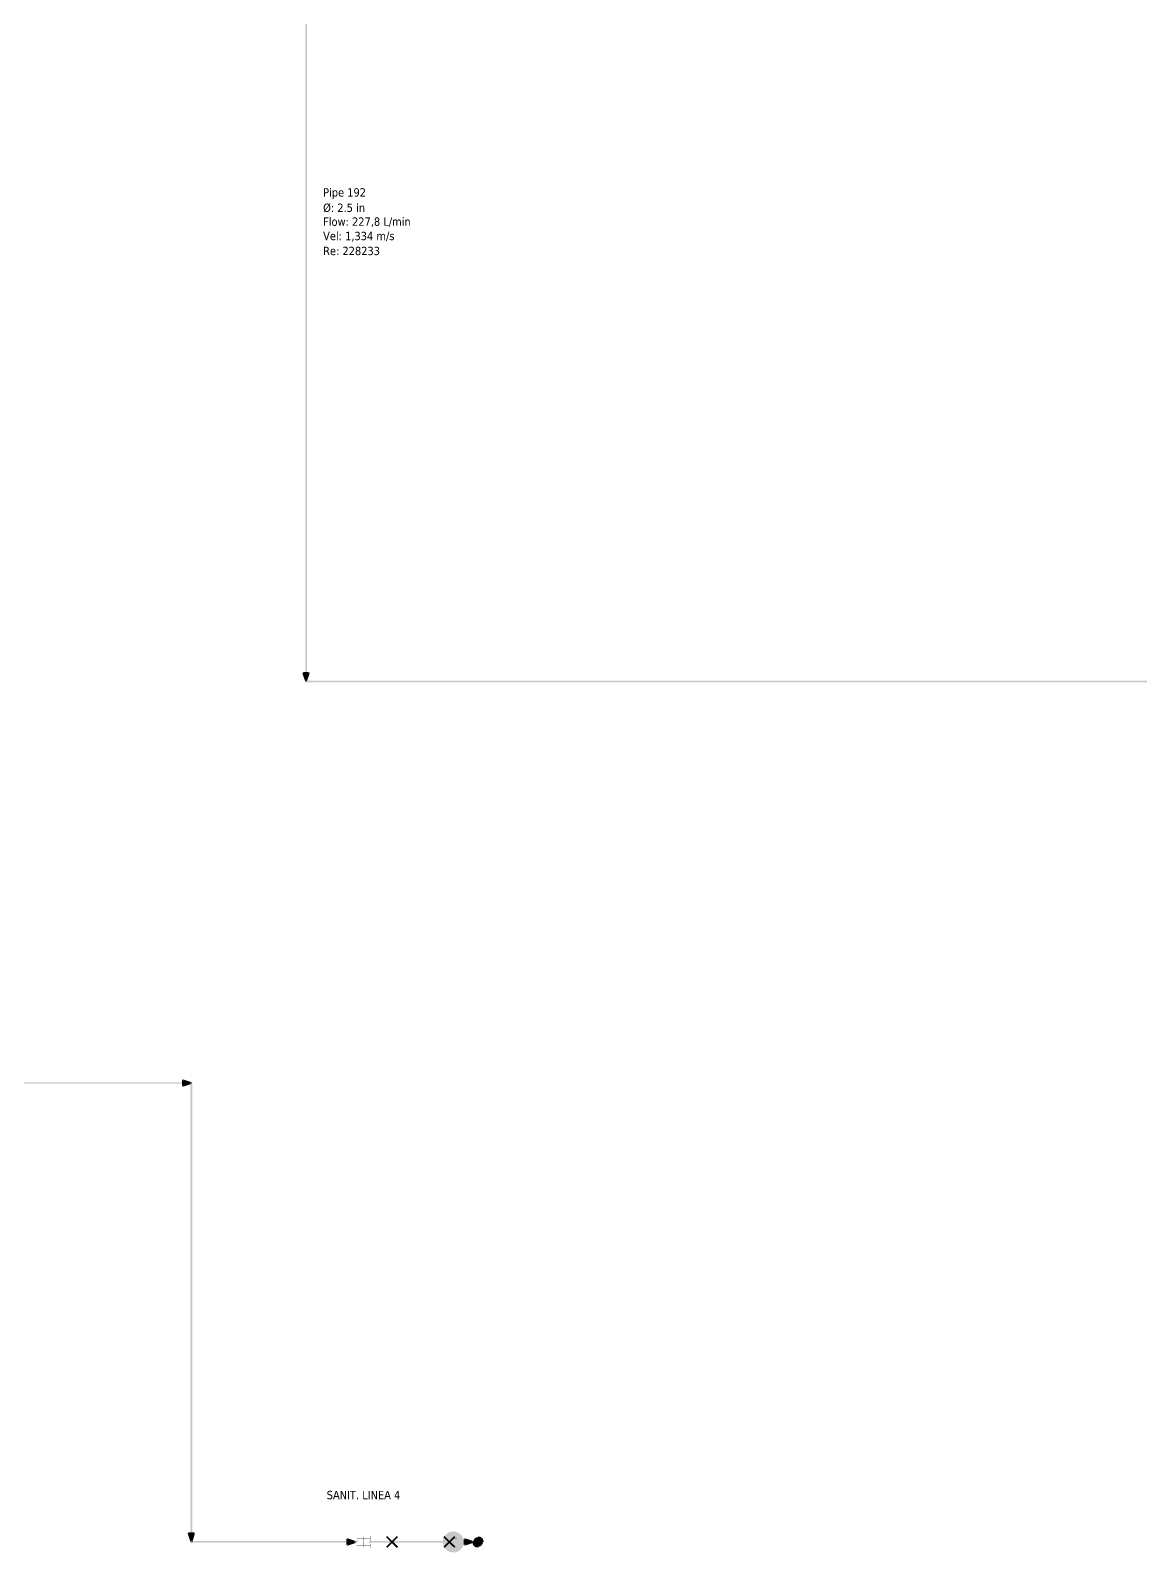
# Model space of a CAD drawing. Header units: inches. Extents: x 0.44 to 8.19, y 2.8 to 6.21.
# Drawn here: x 4.874 to 5.956, y 3.049 to 4.533 of the extents above; entities that cross this region are included whole.
import ezdxf

# ---------------------------------------------------------------- set-up
doc = ezdxf.new("R2010")
doc.units = ezdxf.units.IN
doc.header["$MEASUREMENT"] = 0
for name, color, linetype in [('PDF2_Geometry', 7, 'Continuous'), ('PDF2_Solid Fills', 7, 'Continuous'), ('PDF2_Text', 7, 'Continuous')]:
    doc.layers.add(name, color=color, linetype=linetype)
doc.styles.add('PDF Tahoma', font='tahoma.ttf')

msp = doc.modelspace()

# ---------------------------------------------------------------- hatches: boundary and pattern name
at = {"layer": 'PDF2_Solid Fills', "true_color": 0x0089ff, "transparency": 33554687}
for points in [[(5.1434, 5.2358), (5.1434, 3.9057), (5.1417, 3.9057), (5.1417, 5.2367), (5.1434, 5.2367)], [(5.1425, 3.8989), (6.0775, 3.8989), (6.0775, 3.8973), (5.1417, 3.8973), (5.1417, 3.8989)]]:
    msp.add_hatch(color=150, dxfattribs=at).paths.add_polyline_path(points)
at = {"layer": 'PDF2_Solid Fills', "transparency": 33554687}
h = msp.add_hatch(color=256, dxfattribs=at)
h.paths.add_polyline_path([(5.1461, 3.9062), (5.1433, 3.8978), (5.1418, 3.8978), (5.1389, 3.9062), (5.1398, 3.9073), (5.1453, 3.9073)], flags=0)
h.paths.add_polyline_path([(5.1453, 3.9057), (5.1398, 3.9057), (5.1398, 3.9065), (5.1405, 3.9067), (5.1433, 3.8984), (5.1425, 3.8981), (5.1418, 3.8984), (5.1445, 3.9067), (5.1453, 3.9065)], flags=0)
for color, points in [(3, [(4.7556, 3.5074), (5.0231, 3.5074), (5.0231, 3.5058), (4.7548, 3.5058), (4.7548, 3.5074)]), (3, [(5.0315, 3.5066), (5.0315, 3.0667), (5.0298, 3.0667), (5.0298, 3.5074), (5.0315, 3.5074)]), (3, [(5.0307, 3.0599), (5.1834, 3.0599), (5.1834, 3.0583), (5.0298, 3.0583), (5.0298, 3.0599)]), (256, [(5.1929, 3.06), (5.1911, 3.0581), (5.191, 3.0581), (5.1909, 3.0582), (5.191, 3.0583), (5.1929, 3.0602), (5.193, 3.0601)]), (256, [(5.1911, 3.0582), (5.1921, 3.0572), (5.1919, 3.0571), (5.1909, 3.0582), (5.191, 3.0583)]), (256, [(5.192, 3.0647), (5.192, 3.0628), (5.1918, 3.0628), (5.1918, 3.0648), (5.192, 3.0648)]), (256, [(5.192, 3.0628), (5.192, 3.0609), (5.1918, 3.0609), (5.1918, 3.0629), (5.192, 3.0629)]), (256, [(5.205, 3.0628), (5.1918, 3.0628), (5.1918, 3.0629), (5.2051, 3.0629), (5.2051, 3.0628)]), (256, [(5.192, 3.061), (5.193, 3.0601), (5.1929, 3.0599), (5.1918, 3.061), (5.1919, 3.0611)]), (256, [(5.192, 3.0572), (5.192, 3.0553), (5.1918, 3.0553), (5.1918, 3.0573), (5.192, 3.0573)]), (256, [(5.1984, 3.0545), (5.1984, 3.0639), (5.1986, 3.0639), (5.1986, 3.0544), (5.1984, 3.0544)]), (256, [(5.204, 3.0582), (5.2059, 3.0602), (5.2061, 3.0601), (5.204, 3.0581), (5.2039, 3.0582)]), (256, [(5.2049, 3.0572), (5.2039, 3.0582), (5.204, 3.0583), (5.2051, 3.0572), (5.205, 3.0571)]), (256, [(5.2051, 3.0647), (5.2051, 3.0628), (5.2049, 3.0628), (5.2049, 3.0648), (5.2051, 3.0648)]), (256, [(5.2049, 3.061), (5.2049, 3.0629), (5.2051, 3.0629), (5.2051, 3.0609), (5.2049, 3.0609)]), (256, [(5.2059, 3.06), (5.2049, 3.0609), (5.2049, 3.061), (5.205, 3.0611), (5.2061, 3.0601), (5.2059, 3.0599)]), (256, [(5.2049, 3.0554), (5.2049, 3.0573), (5.2051, 3.0573), (5.2051, 3.0553), (5.2049, 3.0553)]), (1, [(5.2224, 3.0643), (5.2276, 3.0591), (5.2265, 3.0579), (5.2206, 3.0638), (5.2218, 3.0649)]), (1, [(5.2212, 3.0551), (5.2259, 3.0597), (5.2265, 3.0603), (5.2276, 3.0591), (5.2271, 3.0585), (5.2218, 3.0533), (5.2206, 3.0545)]), (1, [(5.2317, 3.0632), (5.2271, 3.0585), (5.2265, 3.0579), (5.2253, 3.0591), (5.2259, 3.0597), (5.2311, 3.0649), (5.2323, 3.0638)]), (1, [(5.2305, 3.0539), (5.2253, 3.0591), (5.2265, 3.0603), (5.2323, 3.0545), (5.2311, 3.0533)]), (1, [(5.2783, 3.0643), (5.2835, 3.0591), (5.2824, 3.0579), (5.2765, 3.0638), (5.2777, 3.0649)]), (1, [(5.2771, 3.0551), (5.2818, 3.0597), (5.2824, 3.0603), (5.2835, 3.0591), (5.283, 3.0585), (5.2777, 3.0533), (5.2765, 3.0545)]), (1, [(5.2876, 3.0632), (5.283, 3.0585), (5.2824, 3.0579), (5.2812, 3.0591), (5.2818, 3.0597), (5.2871, 3.0649), (5.2882, 3.0638)]), (1, [(5.2865, 3.0539), (5.2812, 3.0591), (5.2824, 3.0603), (5.2882, 3.0545), (5.2871, 3.0533)]), (256, [(5.1919, 3.0554), (5.2051, 3.0554), (5.2051, 3.0553), (5.1918, 3.0553), (5.1918, 3.0554)]), (256, [(5.192, 3.0554), (5.192, 3.0534), (5.1918, 3.0534), (5.1918, 3.0554), (5.192, 3.0554)]), (256, [(5.1985, 3.0545), (5.2013, 3.0545), (5.2013, 3.0544), (5.1984, 3.0544), (5.1984, 3.0545)]), (256, [(5.2051, 3.0554), (5.2051, 3.0534), (5.2049, 3.0534), (5.2049, 3.0554), (5.2051, 3.0554)])]:
    msp.add_hatch(color=color, dxfattribs=at).paths.add_polyline_path(points)
h = msp.add_hatch(color=256, dxfattribs=at)
h.paths.add_polyline_path([(5.0226, 3.5101), (5.0309, 3.5074), (5.0309, 3.5058), (5.0226, 3.503), (5.0214, 3.5038), (5.0214, 3.5094)], flags=0)
h.paths.add_polyline_path([(5.0231, 3.5094), (5.0231, 3.5038), (5.0223, 3.5038), (5.022, 3.5046), (5.0304, 3.5074), (5.0307, 3.5066), (5.0304, 3.5058), (5.022, 3.5086), (5.0223, 3.5094)], flags=0)
h = msp.add_hatch(color=256, dxfattribs=at)
h.paths.add_polyline_path([(5.0342, 3.0672), (5.0315, 3.0589), (5.0299, 3.0589), (5.0271, 3.0672), (5.0279, 3.0684), (5.0335, 3.0684)], flags=0)
h.paths.add_polyline_path([(5.0335, 3.0667), (5.0279, 3.0667), (5.0279, 3.0675), (5.0286, 3.0678), (5.0315, 3.0593), (5.0307, 3.0591), (5.0299, 3.0593), (5.0327, 3.0678), (5.0335, 3.0675)], flags=0)
h = msp.add_hatch(color=256, dxfattribs=at)
h.paths.add_polyline_path([(5.1829, 3.0627), (5.1913, 3.0599), (5.1913, 3.0583), (5.1829, 3.0555), (5.1818, 3.0563), (5.1818, 3.0619)], flags=0)
h.paths.add_polyline_path([(5.1834, 3.0619), (5.1834, 3.0563), (5.1826, 3.0563), (5.1823, 3.0571), (5.1908, 3.0599), (5.191, 3.0591), (5.1908, 3.0583), (5.1823, 3.0611), (5.1826, 3.0619)], flags=0)
at = {"layer": 'PDF2_Solid Fills', "true_color": 0x808080, "transparency": 33554687}
for points in [[(5.2059, 3.0599), (5.3065, 3.0599), (5.3065, 3.0583), (5.2051, 3.0583), (5.2051, 3.0599)], [(5.2899, 3.0628), (5.2824, 3.0553), (5.2822, 3.0554), (5.2823, 3.0554), (5.2898, 3.0629), (5.2899, 3.0628)], [(5.2898, 3.0628), (5.286, 3.0628), (5.286, 3.0629), (5.2899, 3.0629), (5.2899, 3.0628)], [(5.2898, 3.0591), (5.2898, 3.0629), (5.2899, 3.0629), (5.2899, 3.059), (5.2898, 3.059)], [(5.3103, 3.059), (5.2954, 3.059), (5.2954, 3.0592), (5.3104, 3.0592), (5.3104, 3.059)]]:
    msp.add_hatch(color=8, dxfattribs=at).paths.add_polyline_path(points)
at = {"layer": 'PDF2_Solid Fills', "true_color": 0xffffff, "transparency": 33554687}
msp.add_hatch(color=7, dxfattribs=at).paths.add_polyline_path([(5.2963, 3.0591, 0.414637), (5.2861, 3.0694), (5.2861, 3.0694, 0.412826), (5.2758, 3.0591), (5.2758, 3.0591, 0.414858), (5.2861, 3.0489), (5.2861, 3.0489, 0.416667)])
at = {"layer": 'PDF2_Solid Fills', "true_color": 0x808080, "transparency": 33554687}
h = msp.add_hatch(color=8, dxfattribs=at)
h.paths.add_polyline_path([(5.2963, 3.0591, 0.413931), (5.2861, 3.0693)], flags=0)
h.paths.add_polyline_path([(5.2861, 3.0693, 0.413241), (5.2759, 3.0591)], flags=0)
h.paths.add_polyline_path([(5.2759, 3.0591, 0.413879), (5.2861, 3.0489)], flags=0)
h.paths.add_polyline_path([(5.2861, 3.0489, 0.414575), (5.2963, 3.0591)], flags=0)
h.paths.add_polyline_path([(5.2861, 3.0488, 0.412201), (5.2964, 3.0591)], flags=0)
h.paths.add_polyline_path([(5.2758, 3.0591, 0.413036), (5.2861, 3.0488)], flags=0)
h.paths.add_polyline_path([(5.2861, 3.0694, 0.414149), (5.2758, 3.0591)], flags=0)
h.paths.add_polyline_path([(5.2964, 3.0591, 0.413306), (5.2861, 3.0694)], flags=0)
h = msp.add_hatch(color=8, dxfattribs=at)
h.paths.add_polyline_path([(5.2975, 3.0627), (5.3059, 3.0599), (5.3059, 3.0583), (5.2975, 3.0555), (5.2964, 3.0563), (5.2964, 3.0619)], flags=0)
h.paths.add_polyline_path([(5.2981, 3.0619), (5.2981, 3.0563), (5.2973, 3.0563), (5.297, 3.0571), (5.3054, 3.0599), (5.3057, 3.0591), (5.3054, 3.0583), (5.297, 3.0611), (5.2973, 3.0619)], flags=0)
h = msp.add_hatch(color=8, dxfattribs=at)
h.paths.add_polyline_path([(5.3149, 3.0591, 0.415023), (5.3103, 3.0637)], flags=0)
h.paths.add_polyline_path([(5.3103, 3.0637, 0.416142), (5.3058, 3.0591)], flags=0)
h.paths.add_polyline_path([(5.3103, 3.0545, 0.417031), (5.3149, 3.0591)], flags=0)
h.paths.add_polyline_path([(5.3103, 3.0544, 0.408802), (5.3151, 3.0591)], flags=0)
h.paths.add_polyline_path([(5.3103, 3.0639, 0.413607), (5.3056, 3.0591)], flags=0)
at = {"layer": 'PDF2_Solid Fills', "true_color": 0xc0c0c0, "transparency": 33554687}
msp.add_hatch(color=9, dxfattribs=at).paths.add_polyline_path([(5.315, 3.0591, 0.412984), (5.3103, 3.0638), (5.3103, 3.0638, 0.409606), (5.3057, 3.0591), (5.3057, 3.0591, 0.415164), (5.3103, 3.0545), (5.3103, 3.0545, 0.41853)])

# ---------------------------------------------------------------- linework, layer by layer
at = {"layer": 'PDF2_Geometry', "lineweight": 35, "transparency": 33554687}
for points in [[(5.3103, 3.0544), (5.3077, 3.0544), (5.3056, 3.0565), (5.3056, 3.0591)], [(5.3058, 3.0591), (5.3058, 3.0566), (5.3078, 3.0545), (5.3103, 3.0545)], [(5.3103, 3.0639), (5.3129, 3.0639), (5.3151, 3.0617), (5.3151, 3.0591)]]:
    msp.add_open_spline(points, degree=3, dxfattribs=at)
at = {"layer": 'PDF2_Solid Fills', "transparency": 33554687}
for points in [[(5.1453, 3.9065), (5.1425, 3.8981), (5.1398, 3.9065)], [(5.0223, 3.5094), (5.0307, 3.5066), (5.0223, 3.5038)], [(5.0335, 3.0675), (5.0307, 3.0591), (5.0279, 3.0675)], [(5.1826, 3.0619), (5.191, 3.0591), (5.1826, 3.0563)]]:
    msp.add_solid(points, dxfattribs=at)
at = {"layer": 'PDF2_Solid Fills', "color": 9, "true_color": 0xc0c0c0, "transparency": 33554687}
msp.add_solid([(5.2973, 3.0619), (5.3057, 3.0591), (5.2973, 3.0563)], dxfattribs=at)

# ---------------------------------------------------------------- texts
at = {"layer": 'PDF2_Text', "transparency": 33554687, "attachment_point": 4, "style": 'PDF Tahoma'}
for s, insert, char_height in [('Pipe 192', (5.1592, 4.3738), 0.00813), ('Ø: 2.5 in', (5.1592, 4.3598), 0.00813), ('Flow: 227,8 L/min', (5.1592, 4.3458), 0.008133), ('Vel: 1,334 m/s', (5.1592, 4.3318), 0.008133), ('Re: 228233', (5.1592, 4.3178), 0.00813)]:
    msp.add_mtext(s, dxfattribs=dict(at, insert=insert, char_height=char_height))
at = {"layer": 'PDF2_Text', "color": 1, "transparency": 33554687, "insert": (5.1627, 3.1048), "char_height": 0.008133, "attachment_point": 4, "style": 'PDF Tahoma'}
msp.add_mtext('SANIT. LINEA 4', dxfattribs=at)

doc.saveas('drawing.dxf')
